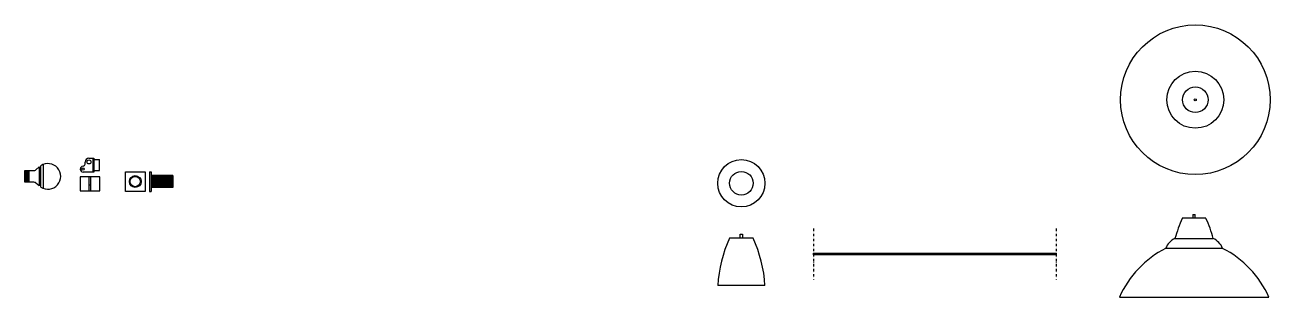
# Model space of a CAD drawing. Header units: millimetres. Extents: x 758 to 5180, y 1629 to 6668.
# Drawn here: x 2017 to 5180, y 5977 to 6668 of the extents above; entities that cross this region are included whole.
import ezdxf

# ---------------------------------------------------------------- set-up
doc = ezdxf.new("R2010")
doc.units = ezdxf.units.MM
doc.linetypes.add('ACAD_ISO04W100', pattern=[30, 24, -3, 0, -3])
doc.linetypes.add('TRATTOPUNTO2', pattern=[12.7, 6.35, -3.175, 0, -3.175])
for name, color, linetype in [('Layer1', 1, 'Continuous'), ('Layer2', 8, 'Continuous'), ('linee sezione', 3, 'ACAD_ISO04W100')]:
    doc.layers.add(name, color=color, linetype=linetype)

msp = doc.modelspace()

# ---------------------------------------------------------------- linework, layer by layer
at = {"layer": 'Layer1'}
for p, q in [((5017.3, 6176.6), (4957.3, 6176.6)), ((4984.3, 6186.6), (4984.3, 6176.6)), ((4984.3, 6186.6), (4990.3, 6186.6)), ((4990.3, 6176.6), (4990.3, 6186.6)), ((3867.1, 6126), (3807.1, 6126)), ((3834.1, 6126), (3834.1, 6136)), ((3834.1, 6136), (3840.1, 6136)), ((3840.1, 6136), (3840.1, 6126)), ((4938.6, 6125.4), (5035.9, 6125.4)), ((4020.5, 6088.5), (4637.2, 6088.5)), ((4020.5, 6083.5), (4020.5, 6088.5)), ((4637.2, 6083.5), (4020.5, 6083.5)), ((4637.2, 6088.5), (4637.2, 6083.5)), ((5059.7, 6100.4), (4914.9, 6100.4)), ((3787.1, 6006), (3777.1, 6006)), ((3897.1, 6006), (3787.1, 6006)), ((4797.3, 5976.6), (5177.3, 5976.6))]:
    msp.add_line(p, q, dxfattribs=at)
for centre, radius in [((4990.3, 6477.8), 190), ((4990.3, 6477.8), 72.4), ((4990.3, 6477.8), 32.5), ((4990.3, 6477.8), 2.5), ((3837.1, 6265.7), 60), ((3837.1, 6265.7), 30)]:
    msp.add_circle(centre, radius, dxfattribs=at)
for centre, radius, start, end in [((5262, 6036.6), 335.3, 155.3348, 164.6557), ((4712.6, 6036.6), 335.3, 15.3443, 24.6652), ((4111.9, 5986.1), 335.3, 155.3348, 176.5927), ((3562.4, 5986.1), 335.3, 3.4073, 24.6652), ((4958.6, 6082.6), 47.2, 115.0374, 157.9002), ((5015.9, 6082.6), 47.2, 22.0998, 64.9626), ((5033.3, 5870.1), 258.9, 117.2163, 155.7213), ((4941.2, 5870.1), 258.9, 24.2787, 62.7837)]:
    msp.add_arc(centre, radius, start, end, dxfattribs=at)
at = {"layer": 'Layer2'}
for p, q in [((2179.8, 6329.2), (2191.8, 6329.2)), ((2189.8, 6329.2), (2189.8, 6294.2)), ((2191.8, 6329.2), (2191.8, 6294.2)), ((2017, 6268.1), (2017, 6298.1)), ((2017, 6298.1), (2038.2, 6298.1)), ((2018.2, 6268.1), (2018.2, 6298.1)), ((2019.5, 6268.1), (2019.5, 6298.1)), ((2020.8, 6268.1), (2020.8, 6298.1)), ((2022, 6268.1), (2022, 6298.1)), ((2023.2, 6268.1), (2023.2, 6298.1)), ((2024.5, 6268.1), (2024.5, 6298.1)), ((2025.8, 6268.1), (2025.8, 6298.1)), ((2027, 6268.1), (2027, 6298.1)), ((2028.2, 6268.1), (2028.2, 6298.1)), ((2053.7, 6307), (2045.1, 6300.1)), ((2057.5, 6308.1), (2053.7, 6304.6)), ((2053.7, 6307), (2053.7, 6259.2)), ((2057.5, 6256.1), (2057.5, 6310)), ((2063.2, 6313.1), (2063.2, 6253.1)), ((2169.8, 6314.2), (2169.8, 6319.2)), ((2169.8, 6314.2), (2169.8, 6314.2)), ((2191.8, 6325.7), (2206.8, 6325.7)), ((2191.8, 6297.7), (2206.8, 6297.7)), ((2206.8, 6297.7), (2206.8, 6325.7)), ((2272.4, 6245), (2272.4, 6295)), ((2272.4, 6295), (2322.4, 6295)), ((2322.4, 6295), (2322.4, 6245)), ((2333.7, 6295), (2338.1, 6295)), ((2333.7, 6295), (2333.7, 6245)), ((2338.1, 6295), (2338.1, 6245)), ((2038.2, 6268.1), (2017, 6268.1)), ((2053.7, 6259.2), (2045.1, 6266.1)), ((2207.5, 6281.6), (2157.5, 6281.6)), ((2157.5, 6281.6), (2157.5, 6246.6)), ((2191.8, 6294.2), (2164.8, 6294.2)), ((2180.5, 6246.6), (2180.5, 6281.6)), ((2184.5, 6246.6), (2184.5, 6281.6)), ((2207.5, 6246.6), (2207.5, 6281.6)), ((2393.1, 6285), (2338.1, 6285)), ((2339.4, 6285), (2339.4, 6255)), ((2340.6, 6285), (2340.6, 6255)), ((2341.9, 6285), (2341.9, 6255)), ((2343.1, 6285), (2343.1, 6255)), ((2344.4, 6285), (2344.4, 6255)), ((2345.6, 6285), (2345.6, 6255)), ((2346.9, 6285), (2346.9, 6255)), ((2348.1, 6285), (2348.1, 6255)), ((2349.4, 6285), (2349.4, 6255)), ((2350.6, 6285), (2350.6, 6255)), ((2351.9, 6285), (2351.9, 6255)), ((2353.1, 6285), (2353.1, 6255)), ((2354.4, 6285), (2354.4, 6255)), ((2355.6, 6285), (2355.6, 6255)), ((2356.9, 6285), (2356.9, 6255)), ((2358.1, 6285), (2358.1, 6255)), ((2359.4, 6285), (2359.4, 6255)), ((2360.6, 6285), (2360.6, 6255)), ((2361.9, 6285), (2361.9, 6255)), ((2363.1, 6285), (2363.1, 6255)), ((2364.4, 6285), (2364.4, 6255)), ((2365.6, 6285), (2365.6, 6255)), ((2366.9, 6285), (2366.9, 6255)), ((2368.1, 6285), (2368.1, 6255)), ((2369.4, 6285), (2369.4, 6255)), ((2370.6, 6285), (2370.6, 6255)), ((2371.9, 6285), (2371.9, 6255)), ((2373.1, 6285), (2373.1, 6255)), ((2374.4, 6285), (2374.4, 6255)), ((2375.6, 6285), (2375.6, 6255)), ((2376.9, 6285), (2376.9, 6255)), ((2378.1, 6285), (2378.1, 6255)), ((2379.4, 6285), (2379.4, 6255)), ((2380.6, 6285), (2380.6, 6255)), ((2381.9, 6285), (2381.9, 6255)), ((2383.1, 6285), (2383.1, 6255)), ((2384.4, 6285), (2384.4, 6255)), ((2385.6, 6285), (2385.6, 6255)), ((2386.9, 6285), (2386.9, 6255)), ((2388.1, 6285), (2388.1, 6255)), ((2389.4, 6285), (2389.4, 6255)), ((2390.6, 6285), (2390.6, 6255)), ((2391.9, 6285), (2391.9, 6255)), ((2393.1, 6285), (2393.1, 6255)), ((2057.5, 6258.1), (2053.7, 6261.6)), ((2157.5, 6246.6), (2207.5, 6246.6)), ((2180.5, 6261.6), (2184.5, 6261.6)), ((2322.4, 6245), (2272.4, 6245)), ((2333.7, 6245), (2338.1, 6245)), ((2393.1, 6255), (2338.1, 6255))]:
    msp.add_line(p, q, dxfattribs=at)
for centre, radius in [((2165, 6301.7), 3), ((2179.8, 6319.8), 5), ((2297.4, 6270), 15), ((2297.4, 6270), 13)]:
    msp.add_circle(centre, radius, dxfattribs=at)
for centre, radius, start, end in [((2180, 6319), 10.2, 91.2894, 178.8281), ((2039.8, 6305.5), 7.59, 258.2847, 313.9633), ((2075.7, 6283.1), 32.5, 236.0253, 123.9747), ((2165, 6301.7), 7.5, 91.5575, 268.4425), ((2164.8, 6314.2), 5, 270, 0), ((2039.8, 6260.7), 7.59, 46.0367, 101.7153)]:
    msp.add_arc(centre, radius, start, end, dxfattribs=at)
at = {"layer": 'linee sezione', "linetype": 'TRATTOPUNTO2'}
for points in [[(4020.5, 6150.4), (4020.5, 6021.6)], [(4637.2, 6150.4), (4637.2, 6021.6)]]:
    msp.add_lwpolyline(points, dxfattribs=at)

doc.saveas('drawing.dxf')
